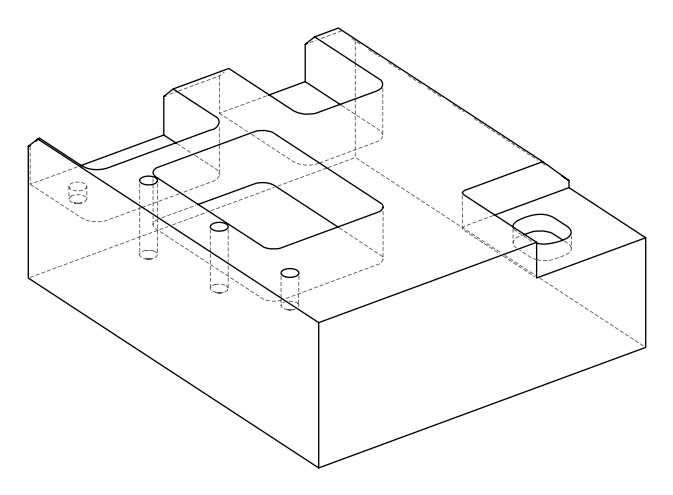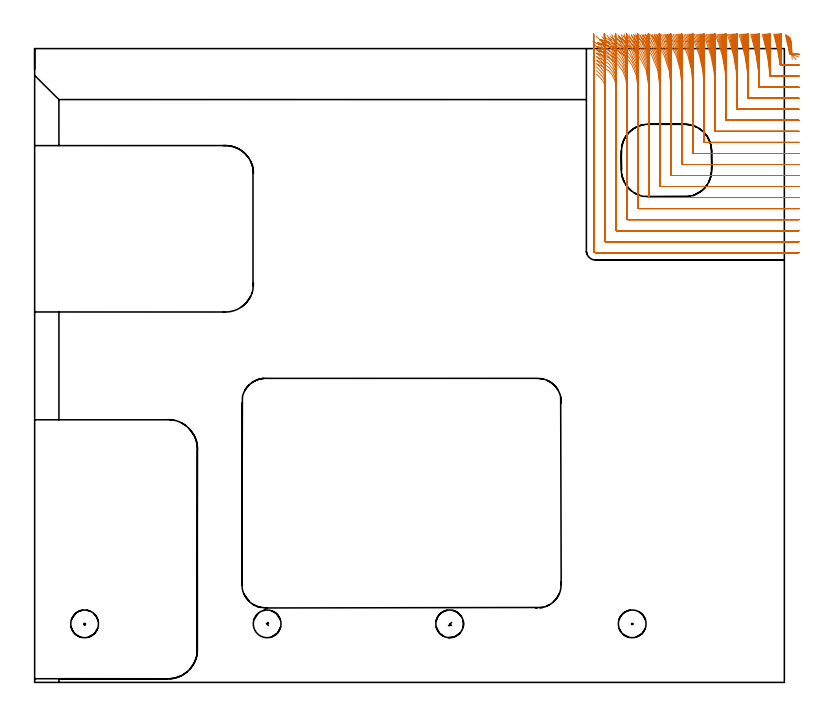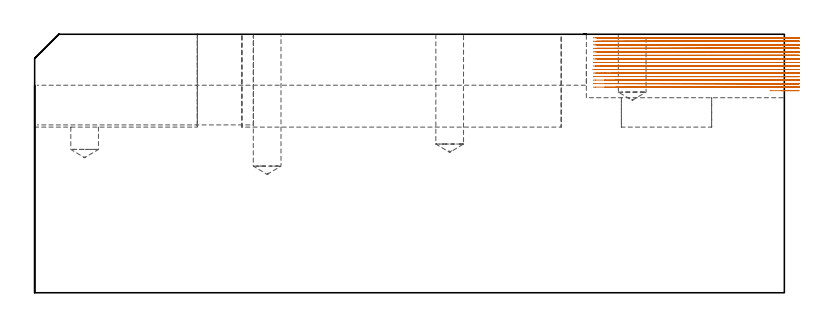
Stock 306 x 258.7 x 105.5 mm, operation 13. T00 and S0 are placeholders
(PLAN: 17 operations, 4 tool changes, 144.7 min)
(1 SPOT_DRILL | STEP1POCKET | NXT0321_9005460120000 | 0.04 min | 4176 mm3)
(2 SPOT_DRILL_1 | STEP1POCKET_1 | NXT0321_9005460120000 | 0.03 min | 1 mm3)
(3 SPOT_DRILL_2 | STEP1POCKET_2 | NXT0321_9005460120000 | 0.03 min | 1 mm3)
(4 SPOT_DRILL_3 | STEP1POCKET_3 | NXT0321_9005460120000 | 0.03 min | 1 mm3)
(5 DRILL_BLIND_HOLE_INTO_CENTER | STEP1POCKET | UGT0301_508 | 0.07 min | 1108 mm3)
(6 DRILL_BLIND_HOLE_INTO_CENTER_1 | STEP1POCKET_1 | UGT0301_508 | 0.24 min | 5493 mm3)
(7 DRILL_BLIND_HOLE_INTO_CENTER_2 | STEP1POCKET_2 | UGT0301_508 | 0.2 min | 4595 mm3)
(8 DRILL_BLIND_HOLE_INTO_CENTER_3 | STEP1POCKET_3 | UGT0301_508 | 0.12 min | 2474 mm3)
(9 AREA_MILL | FG_CHAMFER_SURFACE | UGT0205_001 | 0.25 min | 359 mm3)
(10 AREA_MILL_1 | FG_CHAMFER_SURFACE_1 | UGT0205_001 | 1.62 min | 2729 mm3)
(11 AREA_MILL_2 | FG_CHAMFER_SURFACE_2 | UGT0205_001 | 14.53 min | 50438 mm3)
(12 AREA_MILL_3 | FG_CHAMFER_SURFACE_3 | UGT0205_001 | 0.98 min | 1372 mm3)
(13 MILL_CORNER_NOTCH_RECTANGULAR | CORNER_NOTCH_RECTANGULAR | NXT0201_008 | Follow Part, ap 1.5, ae 75% | 70.21 min | 178819 mm3)
(14 MILL_RECTANGULAR_POCKET | POCKET_RECTANGULAR_STRAIGHT | NXT0201_012 | Follow Part, ap 4, ae 75% | 20.98 min | 459766 mm3)
(15 MILL_RECTANGULAR_POCKET_1 | POCKET_RECTANGULAR_STRAIGHT_1 | NXT0201_012 | Follow Part, ap 4, ae 75% | 0.95 min | 11816 mm3)
(16 MILL_SLOT | SLOT_PARTIAL_RECTANGULAR | NXT0201_012 | Follow Part, ap 4, ae 75% | 20.51 min | 258952 mm3)
(17 MILL_SLOT_1 | SLOT_PARTIAL_RECTANGULAR_1 | NXT0201_012 | Follow Part, ap 4, ae 75% | 13.88 min | 221724 mm3)
(TOOL NXT0321_9005460120000 | NC Spot Drill, 142deg, 12mm, Carbide, Uncoated | D12 PA142 FL30 Z2)
(TOOL UGT0301_508 | Carbide Drill 11.3 mm | D11.3 PA118 FL94 Z2)
(TOOL UGT0205_001 | Chamfer Mill 20 x 3 x 45 deg. | D20 FL50 Z2)
(TOOL NXT0201_008 | ENDMILL 6mm [2P460-0600-NA 1630] | D6 FL26 Z6)
(TOOL NXT0201_012 | ENDMILL 16mm [2P460-1600-NA 1630] | D16 FL38 Z6)
(OP 13 MILL_CORNER_NOTCH_RECTANGULAR, part 1 of 2)
G17 G21 G94 G90
T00 M6
G54
G17 G0 G90 X306.377 Y264.427 S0 M3
G43 Z115.5 H1
Z104.061
G94 G1 X307.062 Y261.506 F250.
G2 X308.045 Y256.645 R81.
G3 X308.335 Y256.4 R0.3
G1 X309.
X312.
G0 Z115.5
X301.651 Y264.609
Z104.061
G1 X302.384 Y261.7
G2 X304.152 Y252.159 R76.5 F500.
G3 X304.444 Y251.9 R0.3
G1 X309.
X312. F250.
G0 Z115.5
X296.955 Y264.597
Z104.061
G1 X297.734 Y261.7
G2 X300.049 Y247.676 R72. F500.
G3 X300.344 Y247.4 R0.3
G1 X309.
X312. F250.
G0 Z115.5
X292.233 Y264.583
Z104.061
G1 X293.063 Y261.7
G2 X295.7 Y243.195 R67.5 F500.
G3 X295.995 Y242.9 R0.3
G1 X309.
X312. F250.
G0 Z115.5
X287.476 Y264.565
Z104.061
G1 X288.366 Y261.7
G2 X291.2 Y243.017 R63. F500.
G1 Y238.696
G3 X291.496 Y238.4 R0.3
G1 X309.
X312. F250.
G0 Z115.5
X282.678 Y264.543
Z104.061
G1 X283.636 Y261.7
G2 X286.7 Y243.017 R58.5 F500.
G1 Y234.196
G3 X286.996 Y233.9 R0.3
G1 X309.
X312. F250.
G0 Z115.5
X277.827 Y264.515
Z104.061
G1 X278.865 Y261.7
G2 X282.2 Y243.017 R54. F500.
G1 Y229.696
G3 X282.496 Y229.4 R0.3
G1 X309.
X312. F250.
G0 Z115.5
X272.906 Y264.478
Z104.061
G1 X274.039 Y261.7
G2 X277.7 Y243.017 R49.5 F500.
G1 Y225.196
G3 X277.996 Y224.9 R0.3
G1 X309.
X312. F250.
G0 Z115.5
X267.893 Y264.429
Z104.061
G1 X269.138 Y261.7
G2 X273.2 Y243.017 R45. F500.
G1 Y220.696
G3 X273.496 Y220.4 R0.3
G1 X309.
X312. F250.
G0 Z115.5
X262.749 Y264.362
Z104.061
G1 X264.133 Y261.7
G2 X268.7 Y243.017 R40.5 F500.
G1 Y216.197
G3 X268.997 Y215.9 R0.3
G1 X309.
X312. F250.
G0 Z115.5
X257.416 Y264.264
Z104.061
G1 X258.972 Y261.7
G2 X264.2 Y243.017 R36. F500.
G1 Y211.697
G3 X264.497 Y211.4 R0.3
G1 X309.
X312. F250.
G0 Z115.5
X251.782 Y264.115
Z104.061
G1 X253.561 Y261.7
G2 X259.7 Y243.017 R31.5 F500.
G1 Y207.197
G3 X259.997 Y206.9 R0.3
G1 X309.
X312. F250.
G0 Z115.5
X245.616 Y263.866
Z104.061
G1 X247.692 Y261.7
G2 X255.2 Y243.017 R27. F500.
G1 Y202.697
G3 X255.497 Y202.4 R0.3
G1 X309.
X312. F250.
G0 Z115.5
X238.247 Y263.372
Z104.061
G1 X240.738 Y261.7
G2 X250.7 Y243.017 R22.5 F500.
G1 Y198.197
G3 X250.997 Y197.9 R0.3
G1 X309.
X312. F250.
G0 Z115.5
X229.848 Y261.191
Z104.061
G1 X232.751 Y260.432
G2 X246.2 Y243.017 R18. F500.
G1 Y193.697
G3 X246.497 Y193.4 R0.3
G1 X309.
X312. F250.
G0 Z115.5
X229.335 Y256.8
Z104.061
G1 X232.2 Y255.911
G2 X241.7 Y243.017 R13.5 F500.
G1 Y189.197
G3 X241.997 Y188.9 R0.3
G1 X309.
X312. F250.
G0 Z115.5
X229.512 Y252.413
Z104.061
G1 X232.2 Y251.079
G2 X237.2 Y243.017 R9. F500.
G1 Y184.698
G3 X237.498 Y184.4 R0.3
G1 X309.
X312. F250.
G0 Z115.5
X229.337 Y248.304
Z104.061
G1 X231.427 Y246.153
G2 X232.7 Y243.017 R4.5 F500.
G1 Y180.198
G3 X232.998 Y179.9 R0.3
G1 X309.
X312. F250.
G0 Z115.5
X228.2 Y246.017
Z104.061
G1 Y243.017
Y176.1 F500.
G3 X228.9 Y175.4 R0.7
G1 X309.
X312. F250.
G0 Z115.5
X306.795 Y264.277
Z102.622
G1 X307.42 Y261.343
G2 X308.277 Y256.65 R81.
G3 X308.568 Y256.4 R0.3
G2 X309. Y256.401 R81.
G1 X312.
G0 Z115.5
X302.055 Y264.623
Z102.622
G1 X302.731 Y261.7
G2 X304.311 Y252.165 R76.5 F500.
G3 X304.604 Y251.9 R0.3
G1 X309.
X312. F250.
G0 Z115.5
X297.386 Y264.613
Z102.622
G1 X298.105 Y261.7
G2 X300.128 Y247.682 R72. F500.
G3 X300.423 Y247.4 R0.3
G1 X309.
X312. F250.
G0 Z115.5
X292.694 Y264.6
Z102.622
G1 X293.46 Y261.7
G2 X295.7 Y244.456 R67.5 F500.
G1 Y243.196
G3 X295.996 Y242.9 R0.3
G1 X309.
X312. F250.
G0 Z115.5
X287.973 Y264.585
Z102.622
G1 X288.794 Y261.7
G2 X291.2 Y244.456 R63. F500.
G1 Y238.696
G3 X291.496 Y238.4 R0.3
G1 X309.
X312. F250.
G0 Z115.5
X283.216 Y264.567
Z102.622
G1 X284.101 Y261.7
G2 X286.7 Y244.456 R58.5 F500.
G1 Y234.196
G3 X286.996 Y233.9 R0.3
G1 X309.
X312. F250.
G0 Z115.5
X278.415 Y264.543
Z102.622
G1 X279.373 Y261.7
G2 X282.2 Y244.456 R54. F500.
G1 Y229.696
G3 X282.496 Y229.4 R0.3
G1 X309.
X312. F250.
G0 Z115.5
X273.554 Y264.512
Z102.622
G1 X274.599 Y261.7
G2 X277.7 Y244.456 R49.5 F500.
G1 Y225.196
G3 X277.996 Y224.9 R0.3
G1 X309.
X312. F250.
G0 Z115.5
X268.615 Y264.471
Z102.622
G1 X269.765 Y261.7
G2 X273.2 Y244.456 R45. F500.
G1 Y220.696
G3 X273.496 Y220.4 R0.3
G1 X309.
X312. F250.
G0 Z115.5
X263.568 Y264.414
Z102.622
G1 X264.846 Y261.7
G2 X268.7 Y244.456 R40.5 F500.
G1 Y216.197
G3 X268.997 Y215.9 R0.3
G1 X309.
X312. F250.
G0 Z115.5
X258.364 Y264.333
Z102.622
G1 X259.801 Y261.7
G2 X264.2 Y244.456 R36. F500.
G1 Y211.697
G3 X264.497 Y211.4 R0.3
G1 X309.
X312. F250.
G0 Z115.5
X252.919 Y264.211
Z102.622
G1 X254.561 Y261.7
G2 X259.7 Y244.456 R31.5 F500.
G1 Y207.197
G3 X259.997 Y206.9 R0.3
G1 X309.
X312. F250.
G0 Z115.5
X247.06 Y264.008
Z102.622
G1 X248.976 Y261.7
G2 X255.2 Y244.456 R27. F500.
G1 Y202.697
G3 X255.497 Y202.4 R0.3
G1 X309.
X312. F250.
G0 Z115.5
X240.354 Y263.627
Z102.622
G1 X242.653 Y261.7
G2 X250.7 Y244.456 R22.5 F500.
G1 Y198.197
G3 X250.997 Y197.9 R0.3
G1 X309.
X312. F250.
G0 Z115.5
X231.224 Y262.452
Z102.622
G1 X234.061 Y261.475
G2 X246.2 Y244.456 R18. F500.
G1 Y193.697
G3 X246.497 Y193.4 R0.3
G1 X309.
X312. F250.
G0 Z115.5
X229.335 Y258.239
Z102.622
G1 X232.2 Y257.35
G2 X241.7 Y244.456 R13.5 F500.
G1 Y189.198
G3 X241.998 Y188.9 R0.3
G1 X309.
X312. F250.
G0 Z115.5
X229.512 Y253.852
Z102.622
G1 X232.2 Y252.518
G2 X237.2 Y244.456 R9. F500.
G1 Y184.698
G3 X237.498 Y184.4 R0.3
G1 X309.
X312. F250.
G0 Z115.5
X229.337 Y249.743
Z102.622
G1 X231.428 Y247.592
G2 X232.7 Y244.456 R4.5 F500.
G1 Y180.198
G3 X232.998 Y179.9 R0.3
G1 X309.
X312. F250.
G0 Z115.5
X228.2 Y247.456
Z102.622
G1 Y244.456
Y176.1 F500.
G3 X228.9 Y175.4 R0.7
G1 X309.
X312. F250.
G0 Z115.5
X307.189 Y264.081
Z101.183
G1 X307.753 Y261.135
G2 X308.482 Y256.655 R81.
G3 X308.774 Y256.4 R0.3
G2 X309. Y256.4 R81.
G1 X312.
G0 Z115.5
X302.429 Y264.635
Z101.183
G1 X303.049 Y261.7
G2 X304.442 Y252.171 R76.5 F500.
G3 X304.736 Y251.9 R0.3
G1 X309.
X312. F250.
G0 Z115.5
X297.785 Y264.627
Z101.183
G1 X298.443 Y261.7
G2 X300.178 Y247.688 R72. F500.
G3 X300.473 Y247.4 R0.3
G1 X309.
X312. F250.
G0 Z115.5
X293.12 Y264.617
Z101.183
G1 X293.823 Y261.7
G2 X295.7 Y245.893 R67.5 F500.
G1 Y243.196
G3 X295.996 Y242.9 R0.3
G1 X309.
X312. F250.
G0 Z115.5
X288.432 Y264.604
Z101.183
G1 X289.185 Y261.7
G2 X291.2 Y245.893 R63. F500.
G1 Y238.696
G3 X291.496 Y238.4 R0.3
G1 X309.
X312. F250.
G0 Z115.5
X283.713 Y264.588
Z101.183
G1 X284.524 Y261.7
G2 X286.7 Y245.893 R58.5 F500.
G1 Y234.196
G3 X286.996 Y233.9 R0.3
G1 X309.
X312. F250.
G0 Z115.5
X278.956 Y264.569
Z101.183
G1 X279.835 Y261.7
G2 X282.2 Y245.893 R54. F500.
G1 Y229.696
G3 X282.496 Y229.4 R0.3
G1 X309.
X312. F250.
G0 Z115.5
X274.15 Y264.543
Z101.183
G1 X275.108 Y261.7
G2 X277.7 Y245.893 R49.5 F500.
G1 Y225.196
G3 X277.996 Y224.9 R0.3
G1 X309.
X312. F250.
G0 Z115.5
X269.278 Y264.509
Z101.183
G1 X270.332 Y261.7
G2 X273.2 Y245.893 R45. F500.
G1 Y220.696
G3 X273.496 Y220.4 R0.3
G1 X309.
X312. F250.
G0 Z115.5
X264.317 Y264.462
Z101.183
G1 X265.488 Y261.7
G2 X268.7 Y245.893 R40.5 F500.
G1 Y216.197
G3 X268.997 Y215.9 R0.3
G1 X309.
X312. F250.
G0 Z115.5
X259.227 Y264.395
Z101.183
G1 X260.544 Y261.7
G2 X264.2 Y245.893 R36. F500.
G1 Y211.697
G3 X264.497 Y211.4 R0.3
G1 X309.
X312. F250.
G0 Z115.5
X253.941 Y264.295
Z101.183
G1 X255.447 Y261.7
G2 X259.7 Y245.893 R31.5 F500.
G1 Y207.197
G3 X259.997 Y206.9 R0.3
G1 X309.
X312. F250.
G0 Z115.5
X248.333 Y264.132
Z101.183
G1 X250.089 Y261.7
G2 X255.2 Y245.893 R27. F500.
G1 Y202.697
G3 X255.497 Y202.4 R0.3
G1 X309.
X312. F250.
G0 Z115.5
X242.104 Y263.835
Z101.183
G1 X244.212 Y261.7
G2 X250.7 Y245.893 R22.5 F500.
G1 Y198.197
G3 X250.997 Y197.9 R0.3
G1 X309.
X312. F250.
G0 Z115.5
X234.175 Y263.135
Z101.183
G1 X236.81 Y261.7
G2 X246.2 Y245.893 R18. F500.
G1 Y193.697
G3 X246.497 Y193.4 R0.3
G1 X309.
X312. F250.
G0 Z115.5
X229.336 Y259.675
Z101.183
G1 X232.201 Y258.786
G2 X241.7 Y245.893 R13.5 F500.
G1 Y189.198
G3 X241.998 Y188.9 R0.3
G1 X309.
X312. F250.
G0 Z115.5
X229.512 Y255.288
Z101.183
G1 X232.2 Y253.955
G2 X237.2 Y245.893 R9. F500.
G1 Y184.698
G3 X237.498 Y184.4 R0.3
G1 X309.
X312. F250.
G0 Z115.5
X229.336 Y251.18
Z101.183
G1 X231.427 Y249.029
G2 X232.7 Y245.893 R4.5 F500.
G1 Y180.198
G3 X232.998 Y179.9 R0.3
G1 X309.
X312. F250.
G0 Z115.5
X228.2 Y248.893
Z101.183
G1 Y245.893
Y176.1 F500.
G3 X228.9 Y175.4 R0.7
G1 X309.
X312. F250.
G0 Z115.5
X307.557 Y263.84
Z99.744
G1 X308.059 Y260.882
G2 X308.661 Y256.661 R81.
G3 X308.954 Y256.4 R0.3
G1 X309.
X312.
G0 Z115.5
X302.776 Y264.647
Z99.744
G1 X303.339 Y261.7
G2 X304.547 Y252.176 R76.5 F500.
G3 X304.841 Y251.9 R0.3
G1 X309.
X312. F250.
G0 Z115.5
X298.154 Y264.64
Z99.744
G1 X298.752 Y261.7
G2 X300.199 Y247.694 R72. F500.
G3 X300.494 Y247.4 R0.3
G1 X309.
X312. F250.
G0 Z115.5
X293.515 Y264.631
Z99.744
G1 X294.154 Y261.7
G2 X295.7 Y247.334 R67.5 F500.
G1 Y243.196
G3 X295.996 Y242.9 R0.3
G1 X309.
X312. F250.
G0 Z115.5
X288.856 Y264.621
Z99.744
G1 X289.54 Y261.7
G2 X291.2 Y247.334 R63. F500.
G1 Y238.696
G3 X291.496 Y238.4 R0.3
G1 X309.
X312. F250.
G0 Z115.5
X284.172 Y264.608
Z99.744
G1 X284.909 Y261.7
G2 X286.7 Y247.334 R58.5 F500.
G1 Y234.196
G3 X286.996 Y233.9 R0.3
G1 X309.
X312. F250.
G0 Z115.5
X279.456 Y264.592
Z99.744
G1 X280.254 Y261.7
G2 X282.2 Y247.334 R54. F500.
G1 Y229.696
G3 X282.496 Y229.4 R0.3
G1 X309.
X312. F250.
G0 Z115.5
X274.699 Y264.571
Z99.744
G1 X275.57 Y261.7
G2 X277.7 Y247.334 R49.5 F500.
G1 Y225.196
G3 X277.996 Y224.9 R0.3
G1 X309.
X312. F250.
G0 Z115.5
X269.888 Y264.543
Z99.744
G1 X270.845 Y261.7
G2 X273.2 Y247.334 R45. F500.
G1 Y220.696
G3 X273.496 Y220.4 R0.3
G1 X309.
X312. F250.
G0 Z115.5
X265.002 Y264.505
Z99.744
G1 X266.067 Y261.7
G2 X268.7 Y247.334 R40.5 F500.
G1 Y216.197
G3 X268.997 Y215.9 R0.3
G1 X309.
X312. F250.
G0 Z115.5
X260.012 Y264.451
Z99.744
G1 X261.209 Y261.7
G2 X264.2 Y247.334 R36. F500.
G1 Y211.697
G3 X264.497 Y211.4 R0.3
G1 X309.
X312. F250.
G0 Z115.5
X254.865 Y264.37
Z99.744
G1 X256.233 Y261.7
G2 X259.7 Y247.334 R31.5 F500.
G1 Y207.197
G3 X259.997 Y206.9 R0.3
G1 X309.
X312. F250.
G0 Z115.5
X249.465 Y264.24
Z99.744
G1 X251.061 Y261.7
G2 X255.2 Y247.334 R27. F500.
G1 Y202.697
G3 X255.497 Y202.4 R0.3
G1 X309.
X312. F250.
G0 Z115.5
X243.601 Y264.009
Z99.744
G1 X245.517 Y261.7
G2 X250.7 Y247.334 R22.5 F500.
G1 Y198.197
G3 X250.997 Y197.9 R0.3
G1 X309.
X312. F250.
G0 Z115.5
X236.651 Y263.508
Z99.744
G1 X239.045 Y261.7
G2 X246.2 Y247.334 R18. F500.
G1 Y193.697
G3 X246.497 Y193.4 R0.3
G1 X309.
X312. F250.
G0 Z115.5
X229.714 Y261.08
Z99.744
G1 X232.554 Y260.113
G2 X241.7 Y247.334 R13.5 F500.
G1 Y189.197
G3 X241.997 Y188.9 R0.3
G1 X309.
X312. F250.
G0 Z115.5
X229.512 Y256.73
Z99.744
G1 X232.2 Y255.397
G2 X237.2 Y247.334 R9. F500.
G1 Y184.698
G3 X237.498 Y184.4 R0.3
G1 X309.
X312. F250.
G0 Z115.5
X229.337 Y252.622
Z99.744
G1 X231.428 Y250.47
G2 X232.7 Y247.334 R4.5 F500.
G1 Y180.198
G3 X232.998 Y179.9 R0.3
G1 X309.
X312. F250.
G0 Z115.5
X228.2 Y250.334
Z99.744
G1 Y247.334
Y176.1 F500.
G3 X228.9 Y175.4 R0.7
G1 X309.
X312. F250.
G0 Z115.5
X307.897 Y263.552
Z98.305
G1 X308.334 Y260.584
G2 X308.815 Y256.666 R81.
G3 X309. Y256.422 R0.3
G1 X311.78 Y255.295
G0 Z115.5
X303.093 Y264.657
Z98.305
G1 X303.6 Y261.7
G2 X304.624 Y252.182 R76.5 F500.
G3 X304.919 Y251.9 R0.3
G1 X309.
X312. F250.
G0 Z115.5
X298.492 Y264.651
Z98.305
G1 X299.03 Y261.7
G2 X300.2 Y248.774 R72. F500.
G1 Y247.695
G3 X300.495 Y247.4 R0.3
G1 X309.
X312. F250.
G0 Z115.5
X293.876 Y264.644
Z98.305
G1 X294.451 Y261.7
G2 X295.7 Y248.774 R67.5 F500.
G1 Y243.196
G3 X295.996 Y242.9 R0.3
G1 X309.
X312. F250.
G0 Z115.5
X289.244 Y264.636
Z98.305
G1 X289.86 Y261.7
G2 X291.2 Y248.774 R63. F500.
G1 Y238.696
G3 X291.496 Y238.4 R0.3
G1 X309.
X312. F250.
G0 Z115.5
X284.591 Y264.626
Z98.305
G1 X285.254 Y261.7
G2 X286.7 Y248.774 R58.5 F500.
G1 Y234.196
G3 X286.996 Y233.9 R0.3
G1 X309.
X312. F250.
G0 Z115.5
X279.912 Y264.613
Z98.305
G1 X280.63 Y261.7
G2 X282.2 Y248.774 R54. F500.
G1 Y229.696
G3 X282.496 Y229.4 R0.3
G1 X309.
X312. F250.
G0 Z115.5
X275.199 Y264.596
Z98.305
G1 X275.982 Y261.7
G2 X277.7 Y248.774 R49.5 F500.
G1 Y225.196
G3 X277.996 Y224.9 R0.3
G1 X309.
X312. F250.
G0 Z115.5
X270.442 Y264.574
Z98.305
G1 X271.304 Y261.7
G2 X273.2 Y248.774 R45. F500.
G1 Y220.696
G3 X273.496 Y220.4 R0.3
G1 X309.
X312. F250.
G0 Z115.5
X265.624 Y264.543
Z98.305
G1 X266.582 Y261.7
G2 X268.7 Y248.774 R40.5 F500.
G1 Y216.197
G3 X268.997 Y215.9 R0.3
G1 X309.
X312. F250.
G0 Z115.5
X260.722 Y264.5
Z98.305
G1 X261.799 Y261.7
G2 X264.2 Y248.774 R36. F500.
G1 Y211.697
G3 X264.497 Y211.4 R0.3
G1 X309.
X312. F250.
G0 Z115.5
X255.695 Y264.436
Z98.305
G1 X256.926 Y261.7
G2 X259.7 Y248.774 R31.5 F500.
G1 Y207.197
G3 X259.997 Y206.9 R0.3
G1 X309.
X312. F250.
G0 Z115.5
X250.469 Y264.334
Z98.305
G1 X251.905 Y261.7
G2 X255.2 Y248.774 R27. F500.
G1 Y202.697
G3 X255.497 Y202.4 R0.3
G1 X309.
X312. F250.
G0 Z115.5
X244.893 Y264.156
Z98.305
G1 X246.616 Y261.7
G2 X250.7 Y248.774 R22.5 F500.
G1 Y198.197
G3 X250.997 Y197.9 R0.3
G1 X309.
X312. F250.
G0 Z115.5
X238.572 Y263.788
Z98.305
G1 X240.727 Y261.7
G2 X246.2 Y248.774 R18. F500.
G1 Y193.697
G3 X246.497 Y193.4 R0.3
G1 X309.
X312. F250.
G0 Z115.5
X230.759 Y262.364
Z98.305
G1 X233.516 Y261.183
G2 X241.7 Y248.774 R13.5 F500.
G1 Y189.198
G3 X241.998 Y188.9 R0.3
G1 X309.
X312. F250.
G0 Z115.5
X229.512 Y258.17
Z98.305
G1 X232.2 Y256.836
G2 X237.2 Y248.774 R9. F500.
G1 Y184.698
G3 X237.498 Y184.4 R0.3
G1 X309.
X312. F250.
G0 Z115.5
X229.337 Y254.061
Z98.305
G1 X231.428 Y251.909
G2 X232.7 Y248.774 R4.5 F500.
G1 Y180.198
G3 X232.998 Y179.9 R0.3
G1 X309.
X312. F250.
G0 Z115.5
X228.2 Y251.774
Z98.305
G1 Y248.774
Y176.1 F500.
G3 X228.9 Y175.4 R0.7
G1 X309.
X312. F250.
G0 Z115.5
X308.206 Y263.212
Z96.867
G1 X308.577 Y260.235
G2 X308.942 Y256.671 R81.
G1 Y256.615
X308.963 Y256.562
X309. Y256.52
X310.792 Y254.114
G0 Z115.5
X303.382 Y264.666
Z96.867
G1 X303.832 Y261.7
G2 X304.674 Y252.187 R76.5 F500.
G3 X304.969 Y251.9 R0.3
G1 X309.
X312. F250.
G0 Z115.5
X298.799 Y264.662
Z96.867
G1 X299.277 Y261.7
G2 X300.2 Y250.211 R72. F500.
G1 Y247.695
G3 X300.495 Y247.4 R0.3
G1 X309.
X312. F250.
G0 Z115.5
X294.204 Y264.656
Z96.867
G1 X294.715 Y261.7
G2 X295.7 Y250.211 R67.5 F500.
G1 Y243.196
G3 X295.996 Y242.9 R0.3
G1 X309.
X312. F250.
G0 Z115.5
X289.596 Y264.65
Z96.867
G1 X290.144 Y261.7
G2 X291.2 Y250.211 R63. F500.
G1 Y238.696
G3 X291.496 Y238.4 R0.3
G1 X309.
X312. F250.
G0 Z115.5
X284.972 Y264.642
Z96.867
G1 X285.561 Y261.7
G2 X286.7 Y250.211 R58.5 F500.
G1 Y234.196
G3 X286.996 Y233.9 R0.3
G1 X309.
X312. F250.
G0 Z115.5
X280.325 Y264.631
Z96.867
G1 X280.964 Y261.7
G2 X282.2 Y250.211 R54. F500.
G1 Y229.696
G3 X282.496 Y229.4 R0.3
G1 X309.
X312. F250.
G0 Z115.5
X275.652 Y264.618
Z96.867
G1 X276.348 Y261.7
G2 X277.7 Y250.211 R49.5 F500.
G1 Y225.196
G3 X277.996 Y224.9 R0.3
G1 X309.
X312. F250.
G0 Z115.5
X270.943 Y264.601
Z96.867
G1 X271.709 Y261.7
G2 X273.2 Y250.211 R45. F500.
G1 Y220.696
G3 X273.496 Y220.4 R0.3
G1 X309.
X312. F250.
G0 Z115.5
X266.185 Y264.577
Z96.867
G1 X267.036 Y261.7
G2 X268.7 Y250.211 R40.5 F500.
G1 Y216.197
G3 X268.997 Y215.9 R0.3
G1 X309.
X312. F250.
G0 Z115.5
X261.36 Y264.543
Z96.867
G1 X262.317 Y261.7
G2 X264.2 Y250.211 R36. F500.
G1 Y211.697
G3 X264.497 Y211.4 R0.3
G1 X309.
X312. F250.
G0 Z115.5
X256.436 Y264.493
Z96.867
G1 X257.53 Y261.7
G2 X259.7 Y250.211 R31.5 F500.
G1 Y207.197
G3 X259.997 Y206.9 R0.3
G1 X309.
X312. F250.
G0 Z115.5
X251.357 Y264.415
Z96.867
G1 X252.634 Y261.7
G2 X255.2 Y250.211 R27. F500.
G1 Y202.697
G3 X255.497 Y202.4 R0.3
G1 X309.
X312. F250.
G0 Z115.5
X246.014 Y264.279
Z96.867
G1 X247.546 Y261.7
G2 X250.7 Y250.211 R22.5 F500.
G1 Y198.197
G3 X250.997 Y197.9 R0.3
G1 X309.
X312. F250.
G0 Z115.5
X240.142 Y264.009
Z96.867
G1 X242.056 Y261.7
G2 X246.2 Y250.211 R18. F500.
G1 Y193.697
G3 X246.497 Y193.4 R0.3
G1 X309.
X312. F250.
G0 Z115.5
X232.736 Y263.275
Z96.867
G1 X235.289 Y261.7
G2 X241.7 Y250.211 R13.5 F500.
G1 Y189.198
G3 X241.998 Y188.9 R0.3
G1 X309.
X312. F250.
G0 Z115.5
X229.512 Y259.607
Z96.867
G1 X232.2 Y258.273
G2 X237.2 Y250.211 R9. F500.
G1 Y184.698
G3 X237.498 Y184.4 R0.3
G1 X309.
X312. F250.
G0 Z115.5
X229.337 Y255.498
Z96.867
G1 X231.427 Y253.347
G2 X232.7 Y250.211 R4.5 F500.
G1 Y180.198
G3 X232.998 Y179.9 R0.3
G1 X309.
X312. F250.
G0 Z115.5
X228.2 Y253.211
Z96.867
G1 Y250.211
Y176.1 F500.
G3 X228.9 Y175.4 R0.7
G1 X309.
X312. F250.
G0 Z115.5
X308.486 Y262.792
Z95.428
G1 X308.788 Y259.807
G2 X309. Y257.339 R81.
G1 X309.211 Y254.347
G0 Z115.5
X303.643 Y264.674
Z95.428
G1 X304.037 Y261.7
G2 X304.698 Y252.193 R76.5 F500.
G3 X304.993 Y251.9 R0.3
G1 X309.
X312. F250.
G0 Z115.5
X299.077 Y264.671
Z95.428
G1 X299.495 Y261.7
G2 X300.2 Y251.651 R72. F500.
G1 Y247.695
G3 X300.495 Y247.4 R0.3
G1 X309.
X312. F250.
G0 Z115.5
X294.501 Y264.667
Z95.428
G1 X294.948 Y261.7
G2 X295.7 Y251.651 R67.5 F500.
G1 Y243.196
G3 X295.996 Y242.9 R0.3
G1 X309.
X312. F250.
G0 Z115.5
X289.915 Y264.662
Z95.428
G1 X290.393 Y261.7
G2 X291.2 Y251.651 R63. F500.
G1 Y238.696
G3 X291.496 Y238.4 R0.3
G1 X309.
X312. F250.
G0 Z115.5
X285.315 Y264.655
Z95.428
G1 X285.83 Y261.7
G2 X286.7 Y251.651 R58.5 F500.
G1 Y234.196
G3 X286.996 Y233.9 R0.3
G1 X309.
X312. F250.
G0 Z115.5
X280.698 Y264.648
Z95.428
G1 X281.257 Y261.7
G2 X282.2 Y251.651 R54. F500.
G1 Y229.696
G3 X282.496 Y229.4 R0.3
G1 X309.
X312. F250.
G0 Z115.5
X276.06 Y264.638
Z95.428
G1 X276.669 Y261.7
G2 X277.7 Y251.651 R49.5 F500.
G1 Y225.196
G3 X277.996 Y224.9 R0.3
G1 X309.
X312. F250.
G0 Z115.5
X271.394 Y264.624
Z95.428
G1 X272.064 Y261.7
G2 X273.2 Y251.651 R45. F500.
G1 Y220.696
G3 X273.496 Y220.4 R0.3
G1 X309.
X312. F250.
G0 Z115.5
X266.689 Y264.606
Z95.428
G1 X267.433 Y261.7
G2 X268.7 Y251.651 R40.5 F500.
G1 Y216.197
G3 X268.997 Y215.9 R0.3
G1 X309.
X312. F250.
G0 Z115.5
X261.931 Y264.581
Z95.428
G1 X262.769 Y261.7
G2 X264.2 Y251.651 R36. F500.
G1 Y211.697
G3 X264.497 Y211.4 R0.3
G1 X309.
X312. F250.
G0 Z115.5
X257.097 Y264.543
Z95.428
G1 X258.054 Y261.7
G2 X259.7 Y251.651 R31.5 F500.
G1 Y207.197
G3 X259.997 Y206.9 R0.3
G1 X309.
X312. F250.
G0 Z115.5
X252.144 Y264.484
Z95.428
G1 X253.26 Y261.7
G2 X255.2 Y251.651 R27. F500.
G1 Y202.697
G3 X255.497 Y202.4 R0.3
G1 X309.
X312. F250.
G0 Z115.5
X246.991 Y264.384
Z95.428
G1 X248.331 Y261.7
G2 X250.7 Y251.651 R22.5 F500.
G1 Y198.197
G3 X250.997 Y197.9 R0.3
G1 X309.
X312. F250.
G0 Z115.5
X241.459 Y264.189
Z95.428
G1 X243.134 Y261.7
G2 X246.2 Y251.651 R18. F500.
G1 Y193.697
G3 X246.497 Y193.4 R0.3
G1 X309.
X312. F250.
G0 Z115.5
X234.981 Y263.703
Z95.428
G1 X237.214 Y261.7
G2 X241.7 Y251.651 R13.5 F500.
G1 Y189.198
G3 X241.998 Y188.9 R0.3
G1 X309.
X312. F250.
G0 Z115.5
X229.688 Y261.02
Z95.428
G1 X232.35 Y259.637
G2 X237.2 Y251.651 R9. F500.
G1 Y184.698
G3 X237.498 Y184.4 R0.3
G1 X309.
X312. F250.
G0 Z115.5
X229.342 Y256.937
Z95.428
G1 X231.431 Y254.783
G2 X232.7 Y251.651 R4.5 F500.
G1 Y180.198
G3 X232.998 Y179.9 R0.3
G1 X309.
X312. F250.
G0 Z115.5
X228.2 Y254.651
Z95.428
G1 Y251.651
Y176.1 F500.
G3 X228.9 Y175.4 R0.7
G1 X309.
X312. F250.
G0 Z115.5
X308.762 Y262.017
Z93.989
G1 X308.982 Y259.026
G2 X308.998 Y258.806 R81.
G1 X309.21 Y255.813
G0 Z115.5
X303.876 Y264.681
Z93.989
G1 X304.214 Y261.7
G2 X304.7 Y253.091 R76.5 F500.
G1 Y252.195
G3 X304.995 Y251.9 R0.3
G1 X309.
X312. F250.
G0 Z115.5
X299.325 Y264.678
Z93.989
G1 X299.683 Y261.7
G2 X300.2 Y253.091 R72. F500.
G1 Y247.695
G3 X300.495 Y247.4 R0.3
G1 X309.
X312. F250.
G0 Z115.5
X294.766 Y264.676
Z93.989
G1 X295.149 Y261.7
G2 X295.7 Y253.091 R67.5 F500.
G1 Y243.196
G3 X295.996 Y242.9 R0.3
G1 X309.
X312. F250.
G0 Z115.5
X290.199 Y264.672
Z93.989
G1 X290.609 Y261.7
G2 X291.2 Y253.091 R63. F500.
G1 Y238.696
G3 X291.496 Y238.4 R0.3
G1 X309.
X312. F250.
G0 Z115.5
X285.622 Y264.667
Z93.989
G1 X286.063 Y261.7
G2 X286.7 Y253.091 R58.5 F500.
G1 Y234.196
G3 X286.996 Y233.9 R0.3
G1 X309.
X312. F250.
G0 Z115.5
X281.031 Y264.662
Z93.989
G1 X281.509 Y261.7
G2 X282.2 Y253.091 R54. F500.
G1 Y229.696
G3 X282.496 Y229.4 R0.3
G1 X309.
X312. F250.
G0 Z115.5
X276.424 Y264.654
Z93.989
G1 X276.946 Y261.7
G2 X277.7 Y253.091 R49.5 F500.
G1 Y225.196
G3 X277.996 Y224.9 R0.3
G1 X309.
X312. F250.
G0 Z115.5
X271.795 Y264.645
Z93.989
G1 X272.369 Y261.7
G2 X273.2 Y253.091 R45. F500.
G1 Y220.696
G3 X273.496 Y220.4 R0.3
G1 X309.
X312. F250.
G0 Z115.5
X267.137 Y264.631
Z93.989
G1 X267.774 Y261.7
G2 X268.7 Y253.091 R40.5 F500.
G1 Y216.197
G3 X268.997 Y215.9 R0.3
G1 X309.
X312. F250.
G0 Z115.5
X262.438 Y264.613
Z93.989
G1 X263.155 Y261.7
G2 X264.2 Y253.091 R36. F500.
G1 Y211.697
G3 X264.497 Y211.4 R0.3
G1 X309.
X312. F250.
G0 Z115.5
X257.681 Y264.586
Z93.989
G1 X258.501 Y261.7
G2 X259.7 Y253.091 R31.5 F500.
G1 Y207.197
G3 X259.997 Y206.9 R0.3
G1 X309.
X312. F250.
G0 Z115.5
X252.834 Y264.543
Z93.989
G1 X253.791 Y261.7
G2 X255.2 Y253.091 R27. F500.
G1 Y202.697
G3 X255.497 Y202.4 R0.3
G1 X309.
X312. F250.
G0 Z115.5
X247.84 Y264.472
Z93.989
G1 X248.988 Y261.7
G2 X250.7 Y253.091 R22.5 F500.
G1 Y198.197
G3 X250.997 Y197.9 R0.3
G1 X309.
X312. F250.
G0 Z115.5
X242.573 Y264.335
Z93.989
G1 X244.008 Y261.7
G2 X246.2 Y253.091 R18. F500.
G1 Y193.697
G3 X246.497 Y193.4 R0.3
G1 X309.
X312. F250.
G0 Z115.5
X236.685 Y264.011
Z93.989
G1 X238.599 Y261.7
G2 X241.7 Y253.091 R13.5 F500.
G1 Y189.198
G3 X241.998 Y188.9 R0.3
G1 X309.
X312. F250.
G0 Z115.5
X230.425 Y262.313
Z93.989
G1 X232.97 Y260.723
G2 X237.2 Y253.091 R9. F500.
G1 Y184.698
G3 X237.498 Y184.4 R0.3
G1 X309.
X312. F250.
G0 Z115.5
X229.338 Y258.378
Z93.989
G1 X231.428 Y256.226
G2 X232.7 Y253.091 R4.5 F500.
G1 Y180.198
G3 X232.998 Y179.9 R0.3
G1 X309.
X312. F250.
G0 Z115.5
X228.2 Y256.091
Z93.989
G1 Y253.091
Y176.1 F500.
G3 X228.9 Y175.4 R0.7
G1 X309.
X312. F250.
G0 Z115.5
X304.092 Y264.687
Z92.55
G1 X304.371 Y261.7
G2 X304.7 Y254.608 R76.5 F500.
G1 Y252.195
G3 X304.995 Y251.9 R0.3
G1 X309.
X312. F250.
G0 Z115.5
X299.554 Y264.685
Z92.55
G1 X299.85 Y261.7
G2 X300.2 Y254.608 R72. F500.
G1 Y247.695
G3 X300.495 Y247.4 R0.3
G1 X309.
X312. F250.
G0 Z115.5
X295.011 Y264.683
Z92.55
G1 X295.326 Y261.7
G2 X295.7 Y254.608 R67.5 F500.
G1 Y243.196
G3 X295.996 Y242.9 R0.3
G1 X309.
X312. F250.
G0 Z115.5
X290.462 Y264.681
Z92.55
G1 X290.8 Y261.7
G2 X291.2 Y254.608 R63. F500.
G1 Y238.696
G3 X291.496 Y238.4 R0.3
G1 X309.
X312. F250.
G0 Z115.5
X285.905 Y264.678
Z92.55
G1 X286.269 Y261.7
G2 X286.7 Y254.608 R58.5 F500.
G1 Y234.196
G3 X286.996 Y233.9 R0.3
G1 X309.
X312. F250.
G0 Z115.5
X281.338 Y264.674
Z92.55
G1 X281.732 Y261.7
G2 X282.2 Y254.608 R54. F500.
G1 Y229.696
G3 X282.496 Y229.4 R0.3
G1 X309.
X312. F250.
G0 Z115.5
X276.76 Y264.669
Z92.55
G1 X277.189 Y261.7
G2 X277.7 Y254.608 R49.5 F500.
G1 Y225.196
G3 X277.996 Y224.9 R0.3
G1 X309.
X312. F250.
G0 Z115.5
X272.165 Y264.663
Z92.55
G1 X272.638 Y261.7
G2 X273.2 Y254.608 R45. F500.
G1 Y220.696
G3 X273.496 Y220.4 R0.3
G1 X309.
X312. F250.
G0 Z115.5
X267.549 Y264.654
Z92.55
G1 X268.074 Y261.7
G2 X268.7 Y254.608 R40.5 F500.
G1 Y216.197
G3 X268.997 Y215.9 R0.3
G1 X309.
X312. F250.
G0 Z115.5
X262.904 Y264.641
Z92.55
G1 X263.495 Y261.7
G2 X264.2 Y254.608 R36. F500.
G1 Y211.697
G3 X264.497 Y211.4 R0.3
G1 X309.
X312. F250.
G0 Z115.5
X258.216 Y264.623
Z92.55
G1 X258.891 Y261.7
G2 X259.7 Y254.608 R31.5 F500.
G1 Y207.197
G3 X259.997 Y206.9 R0.3
G1 X309.
X312. F250.
G0 Z115.5
X253.464 Y264.595
Z92.55
G1 X254.252 Y261.7
G2 X255.2 Y254.608 R27. F500.
G1 Y202.697
G3 X255.497 Y202.4 R0.3
G1 X309.
X312. F250.
G0 Z115.5
X248.608 Y264.547
Z92.55
G1 X249.553 Y261.7
G2 X250.7 Y254.608 R22.5 F500.
G1 Y198.197
G3 X250.997 Y197.9 R0.3
G1 X309.
X312. F250.
G0 Z115.5
X243.562 Y264.457
Z92.55
G1 X244.744 Y261.7
G2 X246.2 Y254.608 R18. F500.
G1 Y193.697
G3 X246.497 Y193.4 R0.3
G1 X309.
X312. F250.
G0 Z115.5
X238.111 Y264.253
Z92.55
G1 X239.687 Y261.7
G2 X241.7 Y254.608 R13.5 F500.
G1 Y189.198
G3 X241.998 Y188.9 R0.3
G1 X309.
X312. F250.
G0 Z115.5
X231.478 Y263.511
Z92.55
G1 X233.821 Y261.637
G2 X237.2 Y254.608 R9. F500.
G1 Y184.698
G3 X237.498 Y184.4 R0.3
G1 X309.
X312. F250.
G0 Z115.5
X228.87 Y259.975
Z92.55
G1 X231.141 Y258.014
G2 X232.7 Y254.608 R4.5 F500.
G1 Y180.198
G3 X232.998 Y179.9 R0.3
G1 X309.
X312. F250.
G0 Z115.5
X228.2 Y257.608
Z92.55
G1 Y254.608
Y176.1 F500.
G3 X228.9 Y175.4 R0.7
G1 X309.
X312. F250.
G0 Z115.5
X304.3 Y264.693
Z91.111
G1 X304.511 Y261.7
G2 X304.7 Y256.324 R76.5 F500.
G1 Y252.195
G3 X304.995 Y251.9 R0.3
G1 X309.
X312. F250.
G0 Z115.5
X299.775 Y264.692
Z91.111
G1 X299.999 Y261.7
G2 X300.2 Y256.324 R72. F500.
G1 Y247.695
G3 X300.495 Y247.4 R0.3
G1 X309.
X312. F250.
G0 Z115.5
X295.247 Y264.69
Z91.111
G1 X295.486 Y261.7
G2 X295.7 Y256.324 R67.5 F500.
G1 Y243.196
G3 X295.996 Y242.9 R0.3
G1 X309.
X312. F250.
G0 Z115.5
X290.714 Y264.689
Z91.111
G1 X290.97 Y261.7
G2 X291.2 Y256.324 R63. F500.
G1 Y238.696
G3 X291.496 Y238.4 R0.3
G1 X309.
X312. F250.
G0 Z115.5
X286.177 Y264.687
Z91.111
G1 X286.452 Y261.7
G2 X286.7 Y256.324 R58.5 F500.
G1 Y234.196
G3 X286.996 Y233.9 R0.3
G1 X309.
X312. F250.
G0 Z115.5
X281.633 Y264.685
Z91.111
G1 X281.932 Y261.7
G2 X282.2 Y256.324 R54. F500.
G1 Y229.696
G3 X282.496 Y229.4 R0.3
G1 X309.
X312. F250.
G0 Z115.5
X277.081 Y264.682
Z91.111
G1 X277.407 Y261.7
G2 X277.7 Y256.324 R49.5 F500.
G1 Y225.196
G3 X277.996 Y224.9 R0.3
G1 X309.
X312. F250.
G0 Z115.5
X272.519 Y264.679
Z91.111
G1 X272.878 Y261.7
G2 X273.2 Y256.324 R45. F500.
G1 Y220.696
G3 X273.496 Y220.4 R0.3
G1 X309.
X312. F250.
G0 Z115.5
X267.943 Y264.673
Z91.111
G1 X268.342 Y261.7
G2 X268.7 Y256.324 R40.5 F500.
G1 Y216.197
G3 X268.997 Y215.9 R0.3
G1 X309.
X312. F250.
G0 Z115.5
X263.348 Y264.666
Z91.111
G1 X263.796 Y261.7
G2 X264.2 Y256.324 R36. F500.
G1 Y211.697
G3 X264.497 Y211.4 R0.3
G1 X309.
X312. F250.
G0 Z115.5
X258.726 Y264.656
Z91.111
G1 X259.238 Y261.7
G2 X259.7 Y256.324 R31.5 F500.
G1 Y207.197
G3 X259.997 Y206.9 R0.3
G1 X309.
X312. F250.
G0 Z115.5
X254.062 Y264.64
Z91.111
G1 X254.659 Y261.7
G2 X255.2 Y256.324 R27. F500.
G1 Y202.697
G3 X255.497 Y202.4 R0.3
G1 X309.
X312. F250.
G0 Z115.5
X249.332 Y264.613
Z91.111
G1 X250.048 Y261.7
G2 X250.7 Y256.324 R22.5 F500.
G1 Y198.197
G3 X250.997 Y197.9 R0.3
G1 X309.
X312. F250.
G0 Z115.5
X244.483 Y264.563
Z91.111
G1 X245.379 Y261.7
G2 X246.2 Y256.324 R18. F500.
G1 Y193.697
G3 X246.497 Y193.4 R0.3
G1 X309.
X312. F250.
G0 Z115.5
X239.389 Y264.452
Z91.111
G1 X240.584 Y261.7
G2 X241.7 Y256.324 R13.5 F500.
G1 Y189.198
G3 X241.998 Y188.9 R0.3
G1 X309.
X312. F250.
G0 Z115.5
X233.626 Y264.106
Z91.111
G1 X235.418 Y261.7
G2 X237.2 Y256.324 R9. F500.
G1 Y184.698
G3 X237.498 Y184.4 R0.3
G1 X309.
X312. F250.
G0 Z115.5
X227.78 Y261.716
Z91.111
G1 X230.398 Y260.251
G2 X232.7 Y256.324 R4.5 F500.
G1 Y180.198
G3 X232.998 Y179.9 R0.3
G1 X309.
X312. F250.
G0 Z115.5
X228.2 Y259.324
Z91.111
G1 Y256.324
Y176.1 F500.
G3 X228.9 Y175.4 R0.7
G1 X309.
X312. F250.
G0 Z115.5
X304.507 Y264.697
Z89.672
G1 X304.633 Y261.7
G2 X304.7 Y258.489 R76.5 F500.
G1 Y252.195
G3 X304.995 Y251.9 R0.3
G1 X309.
X312. F250.
G0 Z115.5
X299.995 Y264.697
Z89.672
G1 X300.128 Y261.7
G2 X300.2 Y258.489 R72. F500.
G1 Y247.695
G3 X300.495 Y247.4 R0.3
G1 X309.
X312. F250.
G0 Z115.5
X295.481 Y264.697
Z89.672
G1 X295.624 Y261.7
G2 X295.7 Y258.489 R67.5 F500.
G1 Y243.196
G3 X295.996 Y242.9 R0.3
G1 X309.
X312. F250.
G0 Z115.5
X290.965 Y264.696
Z89.672
G1 X291.118 Y261.7
G2 X291.2 Y258.489 R63. F500.
G1 Y238.696
G3 X291.496 Y238.4 R0.3
G1 X309.
X312. F250.
G0 Z115.5
X286.447 Y264.695
Z89.672
G1 X286.612 Y261.7
G2 X286.7 Y258.489 R58.5 F500.
G1 Y234.196
G3 X286.996 Y233.9 R0.3
G1 X309.
X312. F250.
G0 Z115.5
X281.926 Y264.695
Z89.672
G1 X282.104 Y261.7
G2 X282.2 Y258.489 R54. F500.
G1 Y229.696
G3 X282.496 Y229.4 R0.3
G1 X309.
X312. F250.
G0 Z115.5
X277.401 Y264.694
Z89.672
G1 X277.596 Y261.7
G2 X277.7 Y258.489 R49.5 F500.
G1 Y225.196
G3 X277.996 Y224.9 R0.3
G1 X309.
X312. F250.
G0 Z115.5
X272.871 Y264.692
Z89.672
G1 X273.085 Y261.7
G2 X273.2 Y258.489 R45. F500.
G1 Y220.696
G3 X273.496 Y220.4 R0.3
G1 X309.
X312. F250.
G0 Z115.5
X268.335 Y264.691
Z89.672
G1 X268.573 Y261.7
G2 X268.7 Y258.489 R40.5 F500.
G1 Y216.197
G3 X268.997 Y215.9 R0.3
G1 X309.
X312. F250.
G0 Z115.5
X263.789 Y264.688
Z89.672
G1 X264.057 Y261.7
G2 X264.2 Y258.489 R36. F500.
G1 Y211.697
G3 X264.497 Y211.4 R0.3
G1 X309.
X312. F250.
G0 Z115.5
X259.23 Y264.684
Z89.672
G1 X259.536 Y261.7
G2 X259.7 Y258.489 R31.5 F500.
G1 Y207.197
G3 X259.997 Y206.9 R0.3
G1 X309.
X312. F250.
G0 Z115.5
X254.652 Y264.679
Z89.672
G1 X255.008 Y261.7
G2 X255.2 Y258.489 R27. F500.
G1 Y202.697
G3 X255.497 Y202.4 R0.3
G1 X309.
X312. F250.
G0 Z115.5
X250.042 Y264.669
Z89.672
G1 X250.47 Y261.7
G2 X250.7 Y258.489 R22.5 F500.
G1 Y198.197
G3 X250.997 Y197.9 R0.3
G1 X309.
X312. F250.
G0 Z115.5
X245.376 Y264.652
Z89.672
G1 X245.911 Y261.7
G2 X246.2 Y258.489 R18. F500.
G1 Y193.697
G3 X246.497 Y193.4 R0.3
G1 X309.
X312. F250.
G0 Z115.5
X240.599 Y264.614
Z89.672
G1 X241.313 Y261.7
G2 X241.7 Y258.489 R13.5 F500.
G1 Y189.197
G3 X241.997 Y188.9 R0.3
G1 X309.
X312. F250.
G0 Z115.5
X235.538 Y264.503
Z89.672
G1 X236.608 Y261.7
G2 X237.2 Y258.489 R9. F500.
G1 Y184.698
G3 X237.498 Y184.4 R0.3
G1 X309.
X312. F250.
G0 Z115.5
X229.217 Y263.801
Z89.672
G1 X231.356 Y261.697
G2 X232.7 Y258.489 R4.5 F500.
G1 Y180.198
G3 X232.998 Y179.9 R0.3
G1 X309.
X312. F250.
G0 Z115.5
X228.2 Y261.489
Z89.672
G1 Y258.489
Y176.1 F500.
G3 X228.9 Y175.4 R0.7
G1 X309.
X312. F250.
G0 Z115.5
X304.674 Y264.7
Z88.233
G1 X304.698 Y261.7
G2 X304.7 Y261.098 R76.5 F500.
G1 Y252.195
G3 X304.995 Y251.9 R0.3
G1 X309.
X312. F250.
G0 Z115.5
X300.172 Y264.7
Z88.233
G1 X300.197 Y261.7
G2 X300.2 Y261.098 R72. F500.
G1 Y247.695
G3 X300.495 Y247.4 R0.3
G1 X309.
X312. F250.
G0 Z115.5
X295.671 Y264.7
Z88.233
G1 X295.697 Y261.7
G2 X295.7 Y261.098 R67.5 F500.
G1 Y243.196
G3 X295.996 Y242.9 R0.3
G1 X309.
X312. F250.
G0 Z115.5
X291.168 Y264.7
Z88.233
G1 X291.197 Y261.7
G2 X291.2 Y261.098 R63. F500.
G1 Y238.696
G3 X291.496 Y238.4 R0.3
G1 X309.
X312. F250.
G0 Z115.5
X286.666 Y264.7
Z88.233
G1 X286.697 Y261.7
G2 X286.7 Y261.098 R58.5 F500.
G1 Y234.196
G3 X286.996 Y233.9 R0.3
G1 X309.
X312. F250.
G0 Z115.5
X282.163 Y264.7
Z88.233
G1 X282.197 Y261.7
G2 X282.2 Y261.098 R54. F500.
G1 Y229.696
G3 X282.496 Y229.4 R0.3
G1 X309.
X312. F250.
G0 Z115.5
X277.66 Y264.7
Z88.233
G1 X277.696 Y261.7
G2 X277.7 Y261.098 R49.5 F500.
G1 Y225.196
G3 X277.996 Y224.9 R0.3
G1 X309.
X312. F250.
G0 Z115.5
X273.156 Y264.7
Z88.233
G1 X273.196 Y261.7
G2 X273.2 Y261.098 R45. F500.
G1 Y220.696
G3 X273.496 Y220.4 R0.3
G1 X309.
X312. F250.
G0 Z115.5
X268.651 Y264.7
Z88.233
G1 X268.696 Y261.7
G2 X268.7 Y261.098 R40.5 F500.
G1 Y216.197
G3 X268.997 Y215.9 R0.3
G1 X309.
X312. F250.
G0 Z115.5
X264.145 Y264.7
Z88.233
G1 X264.195 Y261.7
G2 X264.2 Y261.098 R36. F500.
G1 Y211.697
G3 X264.497 Y211.4 R0.3
G1 X309.
X312. F250.
G0 Z115.5
X259.637 Y264.699
Z88.233
G1 X259.694 Y261.7
G2 X259.7 Y261.098 R31.5 F500.
G1 Y207.197
G3 X259.997 Y206.9 R0.3
G1 X309.
X312. F250.
G0 Z115.5
X255.126 Y264.699
Z88.233
G1 X255.193 Y261.7
G2 X255.2 Y261.098 R27. F500.
G1 Y202.697
G3 X255.497 Y202.4 R0.3
G1 X309.
X312. F250.
G0 Z115.5
X250.612 Y264.699
Z88.233
G1 X250.692 Y261.7
G2 X250.7 Y261.098 R22.5 F500.
G1 Y198.197
G3 X250.997 Y197.9 R0.3
G1 X309.
X312. F250.
G0 Z115.5
X246.09 Y264.698
Z88.233
G1 X246.19 Y261.7
G2 X246.2 Y261.098 R18. F500.
G1 Y193.697
G3 X246.497 Y193.4 R0.3
G1 X309.
X312. F250.
G0 Z115.5
X241.553 Y264.697
Z88.233
G1 X241.687 Y261.7
G2 X241.7 Y261.098 R13.5 F500.
G1 Y189.197
G3 X241.997 Y188.9 R0.3
G1 X309.
X312. F250.
G0 Z115.5
X236.979 Y264.693
Z88.233
G1 X237.18 Y261.7
G2 X237.2 Y261.098 R9. F500.
G1 Y184.698
G3 X237.498 Y184.4 R0.3
G1 X309.
X312. F250.
G0 Z115.5
X232.258 Y264.673
Z88.233
G1 X232.66 Y261.7
G2 X232.7 Y261.098 R4.5 F500.
G1 Y180.198
G3 X232.998 Y179.9 R0.3
G1 X309.
X312. F250.
G0 Z115.5
X228.2 Y264.098
Z88.233
G1 Y261.098
Y176.1 F500.
G3 X228.9 Y175.4 R0.7
G1 X309.
X312. F250.
G0 Z115.5
X304.699 Y264.7
Z86.794
G1 X304.7 Y261.7
Y252.195 F500.
G3 X304.995 Y251.9 R0.3
G1 X309.
X312. F250.
G0 Z115.5
X300.199 Y264.7
Z86.794
G1 X300.2 Y261.7
Y252.195 F500.
Y247.695
G3 X300.495 Y247.4 R0.3
G1 X309.
X312. F250.
G0 Z115.5
X295.699 Y264.7
Z86.794
G1 X295.7 Y261.7
Y247.695 F500.
Y243.196
G3 X295.996 Y242.9 R0.3
G1 X309.
X312. F250.
G0 Z115.5
X291.199 Y264.7
Z86.794
G1 X291.2 Y261.7
Y243.196 F500.
Y238.696
G3 X291.496 Y238.4 R0.3
G1 X309.
X312. F250.
G0 Z115.5
X286.699 Y264.7
Z86.794
G1 X286.7 Y261.7
Y238.696 F500.
Y234.196
G3 X286.996 Y233.9 R0.3
G1 X309.
X312. F250.
G0 Z115.5
X282.199 Y264.7
Z86.794
G1 X282.2 Y261.7
Y234.196 F500.
Y229.696
G3 X282.496 Y229.4 R0.3
G1 X309.
X312. F250.
G0 Z115.5
X277.699 Y264.7
Z86.794
G1 X277.7 Y261.7
Y229.696 F500.
Y225.196
G3 X277.996 Y224.9 R0.3
G1 X309.
X312. F250.
G0 Z115.5
X273.199 Y264.7
Z86.794
G1 X273.2 Y261.7
Y225.196 F500.
Y220.696
G3 X273.496 Y220.4 R0.3
G1 X309.
X312. F250.
G0 Z115.5
X268.699 Y264.7
Z86.794
G1 X268.7 Y261.7
Y220.696 F500.
Y216.197
G3 X268.997 Y215.9 R0.3
G1 X309.
X312. F250.
G0 Z115.5
X264.199 Y264.7
Z86.794
G1 X264.2 Y261.7
Y216.197 F500.
Y211.697
G3 X264.497 Y211.4 R0.3
G1 X309.
X312. F250.
G0 Z115.5
X259.699 Y264.7
Z86.794
G1 X259.7 Y261.7
Y211.697 F500.
Y207.197
G3 X259.997 Y206.9 R0.3
G1 X309.
X312. F250.
G0 Z115.5
X255.198 Y264.7
Z86.794
G1 X255.2 Y261.7
Y207.197 F500.
Y202.697
G3 X255.497 Y202.4 R0.3
G1 X309.
X312. F250.
G0 Z115.5
X250.698 Y264.7
Z86.794
G1 X250.7 Y261.7
Y202.697 F500.
Y198.197
G3 X250.997 Y197.9 R0.3
G1 X309.
X312. F250.
G0 Z115.5
X246.198 Y264.7
Z86.794
G1 X246.2 Y261.7
Y198.197 F500.
Y193.697
G3 X246.497 Y193.4 R0.3
G1 X309.
X312. F250.
G0 Z115.5
X241.697 Y264.7
Z86.794
G1 X241.7 Y261.7
Y193.697 F500.
Y189.197
G3 X241.997 Y188.9 R0.3
G1 X309.
X312. F250.
G0 Z115.5
X237.195 Y264.7
Z86.794
G1 X237.2 Y261.7
Y189.197 F500.
Y184.698
G3 X237.498 Y184.4 R0.3
G1 X309.
X312. F250.
G0 Z115.5
X232.69 Y264.7
Z86.794
G1 X232.7 Y261.7
Y184.698 F500.
Y180.198
G3 X232.998 Y179.9 R0.3
G1 X309.
X312. F250.
G0 Z115.5
X228.2 Y264.686
Z86.794
G1 Y261.686
Y176.1 F500.
G3 X228.9 Y175.4 R0.7
G1 X309.
X312. F250.
G0 Z115.5
X304.7 Y264.7
Z85.356
G1 Y261.7
Y252.195 F500.
G3 X304.995 Y251.9 R0.3
G1 X309.
X312. F250.
G0 Z115.5
X300.2 Y264.7
Z85.356
G1 Y261.7
Y247.695 F500.
G3 X300.495 Y247.4 R0.3
G1 X309.
X312. F250.
G0 Z115.5
X295.7 Y264.7
Z85.356
G1 Y261.7
Y243.196 F500.
G3 X295.996 Y242.9 R0.3
G1 X309.
X312. F250.
G0 Z115.5
X291.2 Y264.7
Z85.356
G1 Y261.7
Y238.696 F500.
G3 X291.496 Y238.4 R0.3
G1 X309.
X312. F250.
G0 Z115.5
X286.7 Y264.7
Z85.356
G1 Y261.7
Y234.196 F500.
G3 X286.996 Y233.9 R0.3
G1 X309.
X312. F250.
G0 Z115.5
X282.2 Y264.7
Z85.356
G1 Y261.7
Y229.696 F500.
G3 X282.496 Y229.4 R0.3
G1 X309.
X312. F250.
G0 Z115.5
X277.7 Y264.7
Z85.356
G1 Y261.7
Y225.196 F500.
G3 X277.996 Y224.9 R0.3
G1 X309.
X312. F250.
G0 Z115.5
X273.2 Y264.7
Z85.356
G1 Y261.7
Y220.696 F500.
G3 X273.496 Y220.4 R0.3
G1 X309.
X312. F250.
G0 Z115.5
X268.7 Y264.7
Z85.356
G1 Y261.7
Y216.197 F500.
G3 X268.997 Y215.9 R0.3
G1 X309.
X312. F250.
G0 Z115.5
X264.2 Y264.7
Z85.356
G1 Y261.7
Y211.697 F500.
G3 X264.497 Y211.4 R0.3
G1 X309.
X312. F250.
G0 Z115.5
X259.7 Y264.7
Z85.356
G1 Y261.7
Y207.197 F500.
G3 X259.997 Y206.9 R0.3
G1 X309.
X312. F250.
G0 Z115.5
X255.2 Y264.7
Z85.356
G1 Y261.7
Y202.697 F500.
G3 X255.497 Y202.4 R0.3
G1 X309.
X312. F250.
G0 Z115.5
X250.7 Y264.7
Z85.356
G1 Y261.7
Y198.197 F500.
G3 X250.997 Y197.9 R0.3
G1 X309.
X312. F250.
G0 Z115.5
X246.2 Y264.7
Z85.356
G1 Y261.7
Y193.697 F500.
G3 X246.497 Y193.4 R0.3
G1 X309.
X312. F250.
G0 Z115.5
X241.7 Y264.7
Z85.356
G1 Y261.7
Y189.197 F500.
G3 X241.997 Y188.9 R0.3
G1 X309.
X312. F250.
G0 Z115.5
X237.2 Y264.7
Z85.356
G1 Y261.7
Y184.698 F500.
G3 X237.498 Y184.4 R0.3
G1 X309.
X312. F250.
G0 Z115.5
X232.7 Y264.7
Z85.356
G1 Y261.7
Y180.198 F500.
G3 X232.998 Y179.9 R0.3
G1 X309.
X312. F250.
G0 Z115.5
X228.2 Y264.7
Z85.356
G1 Y261.7
Y176.1 F500.
G3 X228.9 Y175.4 R0.7
G1 X309.
X312. F250.
G0 Z115.5
X304.7 Y264.7
Z83.917
G1 Y261.7
Y252.195 F500.
G3 X304.995 Y251.9 R0.3
G1 X309.
X312. F250.
G0 Z115.5
X300.2 Y264.7
Z83.917
G1 Y261.7
Y247.695 F500.
G3 X300.495 Y247.4 R0.3
G1 X309.
X312. F250.
G0 Z115.5
X295.7 Y264.7
Z83.917
G1 Y261.7
Y243.196 F500.
G3 X295.996 Y242.9 R0.3
G1 X309.
X312. F250.
G0 Z115.5
X291.2 Y264.7
Z83.917
G1 Y261.7
Y238.696 F500.
G3 X291.496 Y238.4 R0.3
G1 X309.
X312. F250.
G0 Z115.5
X286.7 Y264.7
Z83.917
G1 Y261.7
Y234.196 F500.
G3 X286.996 Y233.9 R0.3
G1 X309.
X312. F250.
G0 Z115.5
X282.2 Y264.7
Z83.917
G1 Y261.7
Y229.696 F500.
G3 X282.496 Y229.4 R0.3
G1 X309.
X312. F250.
G0 Z115.5
X277.7 Y264.7
Z83.917
G1 Y261.7
Y225.196 F500.
G3 X277.996 Y224.9 R0.3
G1 X309.
X312. F250.
G0 Z115.5
X273.2 Y264.7
Z83.917
G1 Y261.7
Y220.696 F500.
G3 X273.496 Y220.4 R0.3
G1 X309.
X312. F250.
G0 Z115.5
X268.7 Y264.7
Z83.917
G1 Y261.7
Y216.197 F500.
G3 X268.997 Y215.9 R0.3
G1 X309.
X312. F250.
G0 Z115.5
X264.2 Y264.7
Z83.917
G1 Y261.7
Y211.697 F500.
G3 X264.497 Y211.4 R0.3
G1 X309.
X312. F250.
G0 Z115.5
X259.7 Y264.7
Z83.917
G1 Y261.7
Y207.197 F500.
G3 X259.997 Y206.9 R0.3
G1 X309.
X312. F250.
G0 Z115.5
X255.2 Y264.7
Z83.917
G1 Y261.7
Y202.697 F500.
G3 X255.497 Y202.4 R0.3
G1 X309.
X312. F250.
G0 Z115.5
X250.7 Y264.7
Z83.917
G1 Y261.7
Y198.197 F500.
G3 X250.997 Y197.9 R0.3
G1 X309.
X312. F250.
G0 Z115.5
X246.2 Y264.7
Z83.917
G1 Y261.7
Y193.697 F500.
G3 X246.497 Y193.4 R0.3
G1 X309.
X312. F250.
G0 Z115.5
X241.7 Y264.7
Z83.917
G1 Y261.7
Y189.198 F500.
G3 X241.998 Y188.9 R0.3
G1 X309.
X312. F250.
G0 Z115.5
X237.2 Y264.7
Z83.917
G1 Y261.7
Y184.698 F500.
G3 X237.498 Y184.4 R0.3
G1 X309.
X312. F250.
G0 Z115.5
X232.7 Y264.7
Z83.917
G1 Y261.7
Y180.198 F500.
G3 X232.998 Y179.9 R0.3
G1 X309.
X312. F250.
G0 Z115.5
X228.2 Y264.7
Z83.917
G1 Y261.7
Y176.1 F500.
G3 X228.9 Y175.4 R0.7
G1 X309.
X312. F250.
G0 Z115.5
X304.7 Y264.7
Z82.478
G1 Y261.7
Y252.195 F500.
G3 X304.995 Y251.9 R0.3
G1 X309.
X312. F250.
G0 Z115.5
X300.2 Y264.7
Z82.478
G1 Y261.7
Y247.695 F500.
G3 X300.495 Y247.4 R0.3
G1 X309.
X312. F250.
